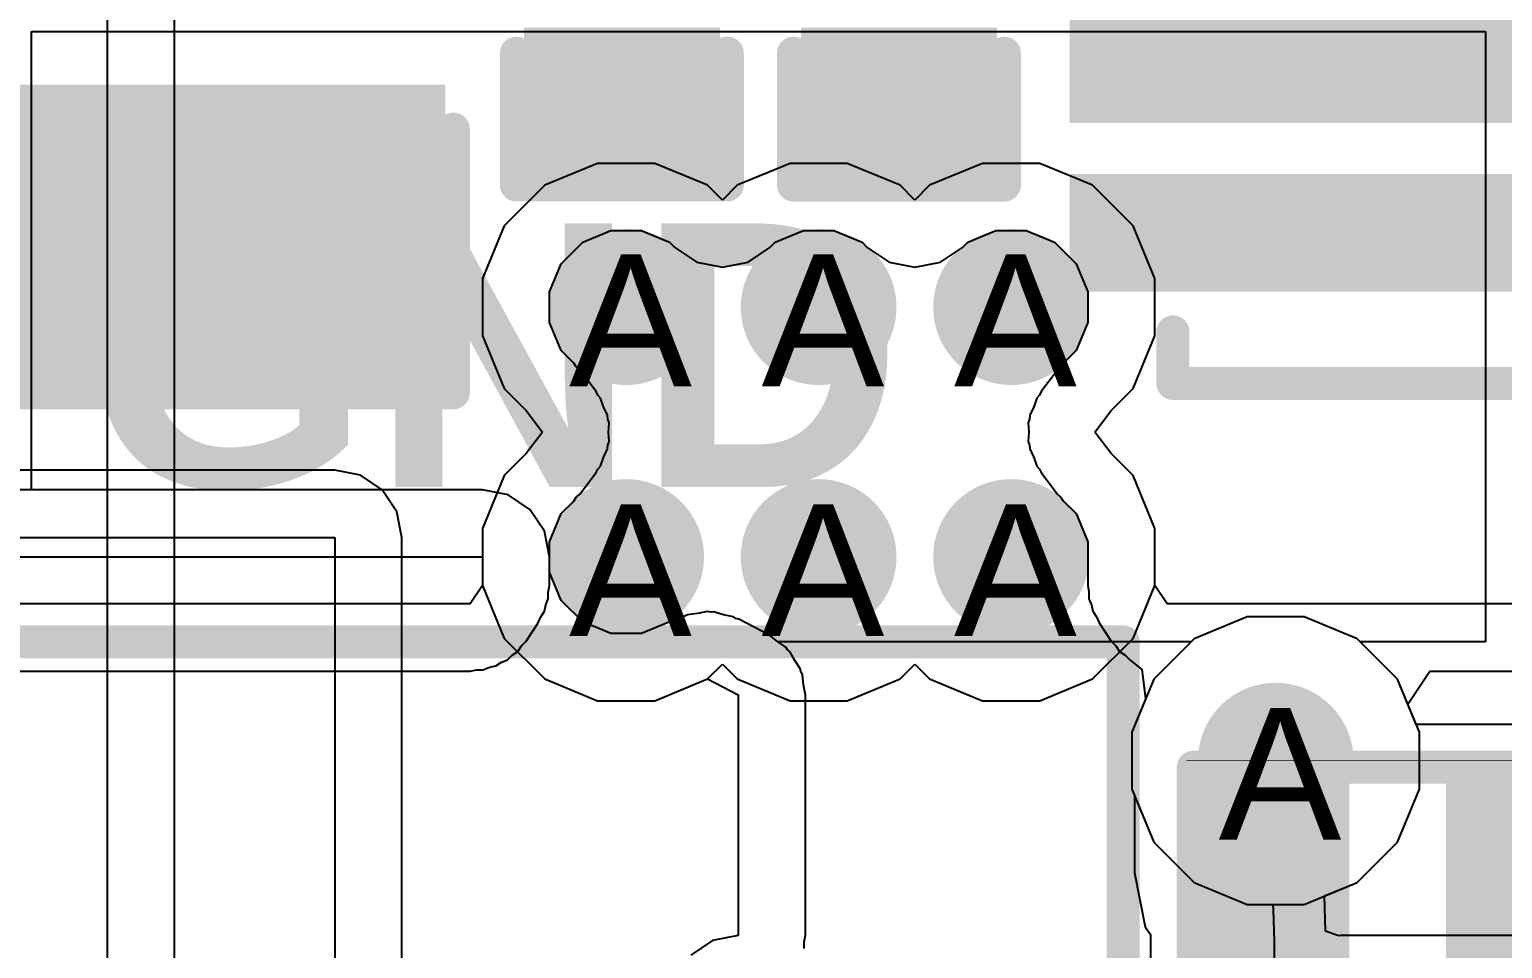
# Model space of a CAD drawing. Header units: inches. Extents: x 0 to 5271, y 0 to 5417.
# Drawn here: x 15.87 to 21.54, y 88.23 to 91.77 of the extents above; entities that cross this region are included whole.
import ezdxf

# ---------------------------------------------------------------- set-up
doc = ezdxf.new("R2010")
doc.units = ezdxf.units.IN
for name, color, linetype in [('Bottom Layer', 5, 'Continuous'), ('Bottom Overlay', 54, 'Continuous'), ('Bottom Paste', 16, 'Continuous'), ('Bottom Solder', 6, 'Continuous'), ('Drill Drawing', 1, 'Continuous'), ('L2_GND1', 16, 'Continuous'), ('L3_SIG1', 76, 'Continuous'), ('L4_PWR', 90, 'Continuous'), ('L5_GND2', 156, 'Continuous'), ('L6_SIG2', 130, 'Continuous'), ('L7_GND3', 216, 'Continuous'), ('Top Layer', 1, 'Continuous'), ('Top Overlay', 2, 'Continuous'), ('Top Paste', 8, 'Continuous'), ('Top Solder', 216, 'Continuous'), ('Via Holes', 16, 'Continuous')]:
    doc.layers.add(name, color=color, linetype=linetype)
doc.styles.add('Arial', font='', dxfattribs={"height": 0.2})
doc.styles.add('Arial_Bold', font='', dxfattribs={"height": 0.2})
doc.styles.get('Arial').set_extended_font_data('Arial')
doc.styles.get('Arial_Bold').set_extended_font_data('Arial', bold=True)

# ---------------------------------------------------------------- blocks, each defined once
blk = doc.blocks.new('RVT1H101M0607_31')
at = {"layer": 'Top Overlay'}
for points in [[(-1.8348, 3.3274, 0.127, 0.127, 0), (3.3214, 3.3274, 0.127, 0.127, 0)], [(3.3214, 1.1684, 0.127, 0.127, 0), (3.3214, 3.3274, 0.127, 0.127, 0)]]:
    blk.add_lwpolyline(points, format="xyseb", dxfattribs=at)
blk.add_lwpolyline([(3.2897, 3.3274, 0.0635, 0.0635, 1), (3.3532, 3.3274, 0.0635, 0.0635, 1)], format="xyseb", close=True, dxfattribs=at)
blk.add_lwpolyline([(3.2897, 3.3274, 0.0635, 0.0635, 1), (3.3532, 3.3274, 0.0635, 0.0635, 1)], format="xyseb", close=True, dxfattribs=at)
blk = doc.blocks.new('R___0402_156')
at = {"layer": 'Top Layer'}
for points in [[(-0.6985, -0.3175), (-0.6985, 0.3175), (-0.2413, 0.3175), (-0.2413, -0.3175)], [(0.2413, -0.3175), (0.2413, 0.3175), (0.6985, 0.3175), (0.6985, -0.3175)]]:
    blk.add_hatch(color=1, dxfattribs=at).paths.add_polyline_path(points)
at = {"layer": 'Top Paste'}
for points in [[(-0.6985, -0.3175), (-0.6985, 0.3175), (-0.2413, 0.3175), (-0.2413, -0.3175)], [(0.2413, -0.3175), (0.2413, 0.3175), (0.6985, 0.3175), (0.6985, -0.3175)]]:
    blk.add_hatch(color=8, dxfattribs=at).paths.add_polyline_path(points)
at = {"layer": 'Top Solder'}
for points in [[(-0.7535, -0.3725), (-0.7535, 0.3725), (-0.1863, 0.3725), (-0.1863, -0.3725)], [(0.1863, -0.3725), (0.1863, 0.3725), (0.7535, 0.3725), (0.7535, -0.3725)]]:
    blk.add_hatch(color=216, dxfattribs=at).paths.add_polyline_path(points)
at = {"layer": 'Top Overlay'}
for points in [[(0.7874, 0.4064, 0.127, 0.127, 0), (-0.7874, 0.4064, 0.127, 0.127, 0)], [(-0.7874, 0.4064, 0.127, 0.127, 0), (-0.7874, -0.4064, 0.127, 0.127, 0)], [(0.7874, 0.4064, 0.127, 0.127, 0), (0.7874, -0.4064, 0.127, 0.127, 0)], [(0.7874, -0.4064, 0.127, 0.127, 0), (-0.7874, -0.4064, 0.127, 0.127, 0)], [(0.8128, -0.4318, 0.00323, 0.00323, 0), (-0.8128, -0.4318, 0.00323, 0.00323, 0)]]:
    blk.add_lwpolyline(points, format="xyseb", dxfattribs=at)
for points in [[(-0.8192, 0.4064, 0.0635, 0.0635, 1), (-0.7557, 0.4064, 0.0635, 0.0635, 1)], [(-0.8192, 0.4064, 0.0635, 0.0635, 1), (-0.7557, 0.4064, 0.0635, 0.0635, 1)], [(0.7556, 0.4064, 0.0635, 0.0635, 1), (0.8191, 0.4064, 0.0635, 0.0635, 1)], [(0.7556, 0.4064, 0.0635, 0.0635, 1), (0.8191, 0.4064, 0.0635, 0.0635, 1)], [(-0.8192, -0.4064, 0.0635, 0.0635, 1), (-0.7557, -0.4064, 0.0635, 0.0635, 1)], [(-0.8192, -0.4064, 0.0635, 0.0635, 1), (-0.7557, -0.4064, 0.0635, 0.0635, 1)], [(0.7556, -0.4064, 0.0635, 0.0635, 1), (0.8191, -0.4064, 0.0635, 0.0635, 1)], [(0.7556, -0.4064, 0.0635, 0.0635, 1), (0.8191, -0.4064, 0.0635, 0.0635, 1)], [(-0.8136, -0.4318, 0.00161, 0.00161, 1), (-0.812, -0.4318, 0.00161, 0.00161, 1)], [(0.812, -0.4318, 0.00161, 0.00161, 1), (0.8136, -0.4318, 0.00161, 0.00161, 1)]]:
    blk.add_lwpolyline(points, format="xyseb", close=True, dxfattribs=at)
blk = doc.blocks.new('17_FC2QFN__3_5_3_75__B_195')
at = {"layer": 'Bottom Layer'}
for points in [[(-0.175, 2.4312), (0.175, 2.4312), (0.175, 0.4312), (-0.175, 0.4312)], [(-2.0993, 1.6812), (-0.5993, 1.6812), (-0.5993, 1.4312), (-2.0993, 1.4312)], [(2.0993, 1.4312), (0.5993, 1.4312), (0.5993, 1.6812), (2.0993, 1.6812)], [(-2.0993, 1.0312), (-0.5993, 1.0312), (-0.5993, 0.7812), (-2.0993, 0.7812)], [(2.0993, 0.7812), (0.5993, 0.7812), (0.5993, 1.0312), (2.0993, 1.0312)], [(-2.0993, 0.3812), (-0.5993, 0.3812), (-0.5993, 0.1312), (-2.0993, 0.1312)], [(2.0993, 0.1312), (0.5993, 0.1312), (0.5993, 0.3812), (2.0993, 0.3812)], [(-2.1004, -0.0938), (-1.3004, -0.0938), (-1.3004, -0.3938), (-2.1004, -0.3938)], [(2.1004, -0.3938), (1.3004, -0.3938), (1.3004, -0.0938), (2.1004, -0.0938)], [(-2.1004, -0.5938), (-1.3004, -0.5938), (-1.3004, -0.8938), (-2.1004, -0.8938)], [(2.1004, -0.8938), (1.3004, -0.8938), (1.3004, -0.5938), (2.1004, -0.5938)], [(-1.4, -2.0187), (-1.4, -1.0937), (-1.1, -1.0937), (-1.1, -2.0187)], [(-0.9, -2.0187), (-0.9, -1.0937), (-0.6, -1.0937), (-0.6, -2.0187)], [(-0.4, -2.0187), (-0.4, -1.0937), (-0.1, -1.0937), (-0.1, -2.0187)], [(0.1, -2.0187), (0.1, -1.0937), (0.4, -1.0937), (0.4, -2.0187)], [(0.6, -2.0187), (0.6, -1.0937), (0.9, -1.0937), (0.9, -2.0187)], [(1.1, -2.0187), (1.1, -1.0937), (1.4, -1.0937), (1.4, -2.0187)]]:
    blk.add_hatch(color=5, dxfattribs=at).paths.add_polyline_path(points)
at = {"layer": 'Bottom Paste'}
for points in [[(-0.175, 2.4312), (0.175, 2.4312), (0.175, 0.4312), (-0.175, 0.4312)], [(-2.0993, 1.6812), (-0.5993, 1.6812), (-0.5993, 1.4312), (-2.0993, 1.4312)], [(2.0993, 1.4312), (0.5993, 1.4312), (0.5993, 1.6812), (2.0993, 1.6812)], [(-2.0993, 1.0312), (-0.5993, 1.0312), (-0.5993, 0.7812), (-2.0993, 0.7812)], [(2.0993, 0.7812), (0.5993, 0.7812), (0.5993, 1.0312), (2.0993, 1.0312)], [(-2.0993, 0.3812), (-0.5993, 0.3812), (-0.5993, 0.1312), (-2.0993, 0.1312)], [(2.0993, 0.1312), (0.5993, 0.1312), (0.5993, 0.3812), (2.0993, 0.3812)], [(-2.1004, -0.0938), (-1.3004, -0.0938), (-1.3004, -0.3938), (-2.1004, -0.3938)], [(2.1004, -0.3938), (1.3004, -0.3938), (1.3004, -0.0938), (2.1004, -0.0938)], [(-2.1004, -0.5938), (-1.3004, -0.5938), (-1.3004, -0.8938), (-2.1004, -0.8938)], [(2.1004, -0.8938), (1.3004, -0.8938), (1.3004, -0.5938), (2.1004, -0.5938)], [(-1.4, -2.0187), (-1.4, -1.0937), (-1.1, -1.0937), (-1.1, -2.0187)], [(-0.9, -2.0187), (-0.9, -1.0937), (-0.6, -1.0937), (-0.6, -2.0187)], [(-0.4, -2.0187), (-0.4, -1.0937), (-0.1, -1.0937), (-0.1, -2.0187)], [(0.1, -2.0187), (0.1, -1.0937), (0.4, -1.0937), (0.4, -2.0187)], [(0.6, -2.0187), (0.6, -1.0937), (0.9, -1.0937), (0.9, -2.0187)], [(1.1, -2.0187), (1.1, -1.0937), (1.4, -1.0937), (1.4, -2.0187)]]:
    blk.add_hatch(color=16, dxfattribs=at).paths.add_polyline_path(points)
at = {"layer": 'Bottom Solder'}
for points in [[(-0.2766, 2.5328), (0.2766, 2.5328), (0.2766, 0.3296), (-0.2766, 0.3296)], [(-2.2009, 1.7828), (-0.4977, 1.7828), (-0.4977, 1.3296), (-2.2009, 1.3296)], [(2.2009, 1.3296), (0.4977, 1.3296), (0.4977, 1.7828), (2.2009, 1.7828)], [(-2.2009, 1.1328), (-0.4977, 1.1328), (-0.4977, 0.6796), (-2.2009, 0.6796)], [(2.2009, 0.6796), (0.4977, 0.6796), (0.4977, 1.1328), (2.2009, 1.1328)], [(-2.2009, 0.4828), (-0.4977, 0.4828), (-0.4977, 0.0296), (-2.2009, 0.0296)], [(2.2009, 0.0296), (0.4977, 0.0296), (0.4977, 0.4828), (2.2009, 0.4828)], [(-2.202, 0.0078), (-1.1988, 0.0078), (-1.1988, -0.4954), (-2.202, -0.4954)], [(2.202, -0.4954), (1.1988, -0.4954), (1.1988, 0.0078), (2.202, 0.0078)], [(-2.202, -0.4922), (-1.1988, -0.4922), (-1.1988, -0.9954), (-2.202, -0.9954)], [(2.202, -0.9954), (1.1988, -0.9954), (1.1988, -0.4922), (2.202, -0.4922)], [(-1.5016, -2.1203), (-1.5016, -0.9921), (-0.9984, -0.9921), (-0.9984, -2.1203)], [(-1.0016, -2.1203), (-1.0016, -0.9921), (-0.4984, -0.9921), (-0.4984, -2.1203)], [(-0.5016, -2.1203), (-0.5016, -0.9921), (0.0016, -0.9921), (0.0016, -2.1203)], [(-0.0016, -2.1203), (-0.0016, -0.9921), (0.5016, -0.9921), (0.5016, -2.1203)], [(0.4984, -2.1203), (0.4984, -0.9921), (1.0016, -0.9921), (1.0016, -2.1203)], [(0.9984, -2.1203), (0.9984, -0.9921), (1.5016, -0.9921), (1.5016, -2.1203)]]:
    blk.add_hatch(color=6, dxfattribs=at).paths.add_polyline_path(points)
at = {"layer": 'Bottom Overlay'}
for points in [[(-1.8034, 2.1366, 0.127, 0.127, 0), (-1.8034, 1.9377, 0.127, 0.127, 0)], [(-0.4316, 2.1366, 0.127, 0.127, 0), (-1.8034, 2.1366, 0.127, 0.127, 0)], [(1.8034, 2.1366, 0.127, 0.127, 0), (0.4315, 2.1366, 0.127, 0.127, 0)], [(1.8034, 2.1366, 0.127, 0.127, 0), (1.8034, 1.9377, 0.127, 0.127, 0)], [(-2.402, -0.6516, 0.127, 0.127, 0), (-2.402, -0.9056, 0.127, 0.127, 0)], [(-2.275, -0.7786, 0.127, 0.127, 0), (-2.402, -0.6516, 0.127, 0.127, 0)], [(-2.275, -0.7786, 0.127, 0.127, 0), (-2.402, -0.9056, 0.127, 0.127, 0)], [(-1.8034, -1.1503, 0.127, 0.127, 0), (-1.8034, -1.7242, 0.127, 0.127, 0)], [(1.8034, -1.1503, 0.127, 0.127, 0), (1.8034, -1.7242, 0.127, 0.127, 0)], [(-1.5778, -1.7242, 0.127, 0.127, 0), (-1.8034, -1.7242, 0.127, 0.127, 0)], [(1.8034, -1.7242, 0.127, 0.127, 0), (1.5778, -1.7242, 0.127, 0.127, 0)]]:
    blk.add_lwpolyline(points, format="xyseb", dxfattribs=at)
for points in [[(-1.8352, 2.1366, 0.0635, 0.0635, 1), (-1.7717, 2.1366, 0.0635, 0.0635, 1)], [(-1.8352, 2.1366, 0.0635, 0.0635, 1), (-1.7717, 2.1366, 0.0635, 0.0635, 1)], [(-0.4633, 2.1366, 0.0635, 0.0635, 1), (-0.3998, 2.1366, 0.0635, 0.0635, 1)], [(0.3998, 2.1366, 0.0635, 0.0635, 1), (0.4633, 2.1366, 0.0635, 0.0635, 1)], [(1.7716, 2.1366, 0.0635, 0.0635, 1), (1.8351, 2.1366, 0.0635, 0.0635, 1)], [(1.7716, 2.1366, 0.0635, 0.0635, 1), (1.8351, 2.1366, 0.0635, 0.0635, 1)], [(-1.8352, 1.9377, 0.0635, 0.0635, 1), (-1.7717, 1.9377, 0.0635, 0.0635, 1)], [(1.7716, 1.9377, 0.0635, 0.0635, 1), (1.8351, 1.9377, 0.0635, 0.0635, 1)], [(-2.4337, -0.6516, 0.0635, 0.0635, 1), (-2.3702, -0.6516, 0.0635, 0.0635, 1)], [(-2.4337, -0.6516, 0.0635, 0.0635, 1), (-2.3702, -0.6516, 0.0635, 0.0635, 1)], [(-2.3067, -0.7786, 0.0635, 0.0635, 1), (-2.2432, -0.7786, 0.0635, 0.0635, 1)], [(-2.3067, -0.7786, 0.0635, 0.0635, 1), (-2.2432, -0.7786, 0.0635, 0.0635, 1)], [(-2.4337, -0.9056, 0.0635, 0.0635, 1), (-2.3702, -0.9056, 0.0635, 0.0635, 1)], [(-2.4337, -0.9056, 0.0635, 0.0635, 1), (-2.3702, -0.9056, 0.0635, 0.0635, 1)], [(-1.8352, -1.1503, 0.0635, 0.0635, 1), (-1.7717, -1.1503, 0.0635, 0.0635, 1)], [(1.7716, -1.1503, 0.0635, 0.0635, 1), (1.8351, -1.1503, 0.0635, 0.0635, 1)], [(-1.8352, -1.7242, 0.0635, 0.0635, 1), (-1.7717, -1.7242, 0.0635, 0.0635, 1)], [(-1.8352, -1.7242, 0.0635, 0.0635, 1), (-1.7717, -1.7242, 0.0635, 0.0635, 1)], [(-1.6096, -1.7242, 0.0635, 0.0635, 1), (-1.5461, -1.7242, 0.0635, 0.0635, 1)], [(1.546, -1.7242, 0.0635, 0.0635, 1), (1.6095, -1.7242, 0.0635, 0.0635, 1)], [(1.7716, -1.7242, 0.0635, 0.0635, 1), (1.8351, -1.7242, 0.0635, 0.0635, 1)], [(1.7716, -1.7242, 0.0635, 0.0635, 1), (1.8351, -1.7242, 0.0635, 0.0635, 1)]]:
    blk.add_lwpolyline(points, format="xyseb", close=True, dxfattribs=at)
blk = doc.blocks.new('____0402_B_248')
at = {"layer": 'Bottom Layer'}
for points in [[(-0.2413, 0.3175), (-0.2413, -0.3175), (-0.6985, -0.3175), (-0.6985, 0.3175)], [(0.6985, 0.3175), (0.6985, -0.3175), (0.2413, -0.3175), (0.2413, 0.3175)]]:
    blk.add_hatch(color=5, dxfattribs=at).paths.add_polyline_path(points)
at = {"layer": 'Bottom Paste'}
for points in [[(-0.2413, 0.3175), (-0.2413, -0.3175), (-0.6985, -0.3175), (-0.6985, 0.3175)], [(0.6985, 0.3175), (0.6985, -0.3175), (0.2413, -0.3175), (0.2413, 0.3175)]]:
    blk.add_hatch(color=16, dxfattribs=at).paths.add_polyline_path(points)
at = {"layer": 'Bottom Solder'}
for points in [[(-0.1813, 0.3775), (-0.1813, -0.3775), (-0.7585, -0.3775), (-0.7585, 0.3775)], [(0.7585, 0.3775), (0.7585, -0.3775), (0.1813, -0.3775), (0.1813, 0.3775)]]:
    blk.add_hatch(color=6, dxfattribs=at).paths.add_polyline_path(points)
at = {"layer": 'Bottom Overlay'}
for points in [[(-0.7874, 0.4064, 0.127, 0.127, 0), (-0.7874, -0.4064, 0.127, 0.127, 0)], [(-0.7874, 0.4064, 0.127, 0.127, 0), (-0.2794, 0.4064, 0.127, 0.127, 0)], [(0.2794, 0.4064, 0.127, 0.127, 0), (0.7874, 0.4064, 0.127, 0.127, 0)], [(0.7874, 0.4064, 0.127, 0.127, 0), (0.7874, -0.4064, 0.127, 0.127, 0)], [(-0.7874, -0.4064, 0.127, 0.127, 0), (-0.2794, -0.4064, 0.127, 0.127, 0)], [(0.2794, -0.4064, 0.127, 0.127, 0), (0.7874, -0.4064, 0.127, 0.127, 0)]]:
    blk.add_lwpolyline(points, format="xyseb", dxfattribs=at)
for points in [[(-0.8191, 0.4064, 0.0635, 0.0635, 1), (-0.7556, 0.4064, 0.0635, 0.0635, 1)], [(-0.8191, 0.4064, 0.0635, 0.0635, 1), (-0.7556, 0.4064, 0.0635, 0.0635, 1)], [(-0.3111, 0.4064, 0.0635, 0.0635, 1), (-0.2476, 0.4064, 0.0635, 0.0635, 1)], [(0.2477, 0.4064, 0.0635, 0.0635, 1), (0.3112, 0.4064, 0.0635, 0.0635, 1)], [(0.7557, 0.4064, 0.0635, 0.0635, 1), (0.8192, 0.4064, 0.0635, 0.0635, 1)], [(0.7557, 0.4064, 0.0635, 0.0635, 1), (0.8192, 0.4064, 0.0635, 0.0635, 1)], [(-0.8191, -0.4064, 0.0635, 0.0635, 1), (-0.7556, -0.4064, 0.0635, 0.0635, 1)], [(-0.8191, -0.4064, 0.0635, 0.0635, 1), (-0.7556, -0.4064, 0.0635, 0.0635, 1)], [(-0.3111, -0.4064, 0.0635, 0.0635, 1), (-0.2476, -0.4064, 0.0635, 0.0635, 1)], [(0.2477, -0.4064, 0.0635, 0.0635, 1), (0.3112, -0.4064, 0.0635, 0.0635, 1)], [(0.7557, -0.4064, 0.0635, 0.0635, 1), (0.8192, -0.4064, 0.0635, 0.0635, 1)], [(0.7557, -0.4064, 0.0635, 0.0635, 1), (0.8192, -0.4064, 0.0635, 0.0635, 1)]]:
    blk.add_lwpolyline(points, format="xyseb", close=True, dxfattribs=at)
blk = doc.blocks.new('____0402_B_249')
at = {"layer": 'Bottom Layer'}
for points in [[(-0.2413, 0.3175), (-0.2413, -0.3175), (-0.6985, -0.3175), (-0.6985, 0.3175)], [(0.6985, 0.3175), (0.6985, -0.3175), (0.2413, -0.3175), (0.2413, 0.3175)]]:
    blk.add_hatch(color=5, dxfattribs=at).paths.add_polyline_path(points)
at = {"layer": 'Bottom Paste'}
for points in [[(-0.2413, 0.3175), (-0.2413, -0.3175), (-0.6985, -0.3175), (-0.6985, 0.3175)], [(0.6985, 0.3175), (0.6985, -0.3175), (0.2413, -0.3175), (0.2413, 0.3175)]]:
    blk.add_hatch(color=16, dxfattribs=at).paths.add_polyline_path(points)
at = {"layer": 'Bottom Solder'}
for points in [[(-0.1813, 0.3775), (-0.1813, -0.3775), (-0.7585, -0.3775), (-0.7585, 0.3775)], [(0.7585, 0.3775), (0.7585, -0.3775), (0.1813, -0.3775), (0.1813, 0.3775)]]:
    blk.add_hatch(color=6, dxfattribs=at).paths.add_polyline_path(points)
at = {"layer": 'Bottom Overlay'}
for points in [[(-0.7874, 0.4064, 0.127, 0.127, 0), (-0.7874, -0.4064, 0.127, 0.127, 0)], [(-0.7874, 0.4064, 0.127, 0.127, 0), (-0.2794, 0.4064, 0.127, 0.127, 0)], [(0.2794, 0.4064, 0.127, 0.127, 0), (0.7874, 0.4064, 0.127, 0.127, 0)], [(0.7874, 0.4064, 0.127, 0.127, 0), (0.7874, -0.4064, 0.127, 0.127, 0)], [(-0.7874, -0.4064, 0.127, 0.127, 0), (-0.2794, -0.4064, 0.127, 0.127, 0)], [(0.2794, -0.4064, 0.127, 0.127, 0), (0.7874, -0.4064, 0.127, 0.127, 0)]]:
    blk.add_lwpolyline(points, format="xyseb", dxfattribs=at)
for points in [[(-0.8192, 0.4064, 0.0635, 0.0635, 1), (-0.7557, 0.4064, 0.0635, 0.0635, 1)], [(-0.8192, 0.4064, 0.0635, 0.0635, 1), (-0.7557, 0.4064, 0.0635, 0.0635, 1)], [(-0.3112, 0.4064, 0.0635, 0.0635, 1), (-0.2477, 0.4064, 0.0635, 0.0635, 1)], [(0.2476, 0.4064, 0.0635, 0.0635, 1), (0.3111, 0.4064, 0.0635, 0.0635, 1)], [(0.7556, 0.4064, 0.0635, 0.0635, 1), (0.8191, 0.4064, 0.0635, 0.0635, 1)], [(0.7556, 0.4064, 0.0635, 0.0635, 1), (0.8191, 0.4064, 0.0635, 0.0635, 1)], [(-0.8192, -0.4064, 0.0635, 0.0635, 1), (-0.7557, -0.4064, 0.0635, 0.0635, 1)], [(-0.8192, -0.4064, 0.0635, 0.0635, 1), (-0.7557, -0.4064, 0.0635, 0.0635, 1)], [(-0.3112, -0.4064, 0.0635, 0.0635, 1), (-0.2477, -0.4064, 0.0635, 0.0635, 1)], [(0.2476, -0.4064, 0.0635, 0.0635, 1), (0.3111, -0.4064, 0.0635, 0.0635, 1)], [(0.7556, -0.4064, 0.0635, 0.0635, 1), (0.8191, -0.4064, 0.0635, 0.0635, 1)], [(0.7556, -0.4064, 0.0635, 0.0635, 1), (0.8191, -0.4064, 0.0635, 0.0635, 1)]]:
    blk.add_lwpolyline(points, format="xyseb", close=True, dxfattribs=at)
blk = doc.blocks.new('C___0805_B_250')
at = {"layer": 'Bottom Layer'}
for points in [[(-1.524, 0.762), (-0.508, 0.762), (-0.508, -0.762), (-1.524, -0.762)], [(0.508, 0.762), (1.524, 0.762), (1.524, -0.762), (0.508, -0.762)]]:
    blk.add_hatch(color=5, dxfattribs=at).paths.add_polyline_path(points)
at = {"layer": 'Bottom Paste'}
for points in [[(-1.524, 0.762), (-0.508, 0.762), (-0.508, -0.762), (-1.524, -0.762)], [(0.508, 0.762), (1.524, 0.762), (1.524, -0.762), (0.508, -0.762)]]:
    blk.add_hatch(color=16, dxfattribs=at).paths.add_polyline_path(points)
at = {"layer": 'Bottom Solder'}
for points in [[(-1.594, 0.832), (-0.438, 0.832), (-0.438, -0.832), (-1.594, -0.832)], [(0.438, 0.832), (1.594, 0.832), (1.594, -0.832), (0.438, -0.832)]]:
    blk.add_hatch(color=6, dxfattribs=at).paths.add_polyline_path(points)
at = {"layer": 'Bottom Overlay'}
for points in [[(-1.6256, 0.8636, 0.127, 0.127, 0), (-1.6256, -0.8636, 0.127, 0.127, 0)], [(-1.6256, 0.8636, 0.127, 0.127, 0), (-0.6096, 0.8636, 0.127, 0.127, 0)], [(0.6096, 0.8636, 0.127, 0.127, 0), (1.6256, 0.8636, 0.127, 0.127, 0)], [(1.6256, 0.8636, 0.127, 0.127, 0), (1.6256, -0.8636, 0.127, 0.127, 0)], [(-1.6256, -0.8636, 0.127, 0.127, 0), (-0.6096, -0.8636, 0.127, 0.127, 0)], [(0.6096, -0.8636, 0.127, 0.127, 0), (1.6256, -0.8636, 0.127, 0.127, 0)]]:
    blk.add_lwpolyline(points, format="xyseb", dxfattribs=at)
for points in [[(-1.6573, 0.8636, 0.0635, 0.0635, 1), (-1.5938, 0.8636, 0.0635, 0.0635, 1)], [(-1.6573, 0.8636, 0.0635, 0.0635, 1), (-1.5938, 0.8636, 0.0635, 0.0635, 1)], [(-0.6413, 0.8636, 0.0635, 0.0635, 1), (-0.5778, 0.8636, 0.0635, 0.0635, 1)], [(0.5779, 0.8636, 0.0635, 0.0635, 1), (0.6414, 0.8636, 0.0635, 0.0635, 1)], [(1.5939, 0.8636, 0.0635, 0.0635, 1), (1.6574, 0.8636, 0.0635, 0.0635, 1)], [(1.5939, 0.8636, 0.0635, 0.0635, 1), (1.6574, 0.8636, 0.0635, 0.0635, 1)], [(-1.6573, -0.8636, 0.0635, 0.0635, 1), (-1.5938, -0.8636, 0.0635, 0.0635, 1)], [(-1.6573, -0.8636, 0.0635, 0.0635, 1), (-1.5938, -0.8636, 0.0635, 0.0635, 1)], [(-0.6413, -0.8636, 0.0635, 0.0635, 1), (-0.5778, -0.8636, 0.0635, 0.0635, 1)], [(0.5779, -0.8636, 0.0635, 0.0635, 1), (0.6414, -0.8636, 0.0635, 0.0635, 1)], [(1.5939, -0.8636, 0.0635, 0.0635, 1), (1.6574, -0.8636, 0.0635, 0.0635, 1)], [(1.5939, -0.8636, 0.0635, 0.0635, 1), (1.6574, -0.8636, 0.0635, 0.0635, 1)]]:
    blk.add_lwpolyline(points, format="xyseb", close=True, dxfattribs=at)

msp = doc.modelspace()

# ---------------------------------------------------------------- hatches: boundary and pattern name
at = {"layer": 'Bottom Layer'}
h = msp.add_hatch(color=5, dxfattribs=at)
edge = h.paths.add_edge_path()
edge.add_arc((18.1662, 90.7034), 0.3, 0, 360)
h = msp.add_hatch(color=5, dxfattribs=at)
edge = h.paths.add_edge_path()
edge.add_arc((18.9076, 90.7034), 0.3, 0, 360)
h = msp.add_hatch(color=5, dxfattribs=at)
edge = h.paths.add_edge_path()
edge.add_arc((19.6489, 90.7034), 0.3, 0, 360)
h = msp.add_hatch(color=5, dxfattribs=at)
edge = h.paths.add_edge_path()
edge.add_arc((18.1662, 89.741), 0.3, 0, 360)
h = msp.add_hatch(color=5, dxfattribs=at)
edge = h.paths.add_edge_path()
edge.add_arc((18.9076, 89.741), 0.3, 0, 360)
h = msp.add_hatch(color=5, dxfattribs=at)
edge = h.paths.add_edge_path()
edge.add_arc((19.6489, 89.741), 0.3, 0, 360)
h = msp.add_hatch(color=5, dxfattribs=at)
edge = h.paths.add_edge_path()
edge.add_arc((20.6682, 88.9562), 0.3, 0, 360)
at = {"layer": 'L2_GND1'}
h = msp.add_hatch(color=16, dxfattribs=at)
edge = h.paths.add_edge_path()
edge.add_arc((18.1662, 90.7034), 0.3, 0, 360)
h = msp.add_hatch(color=16, dxfattribs=at)
edge = h.paths.add_edge_path()
edge.add_arc((18.9076, 90.7034), 0.3, 0, 360)
h = msp.add_hatch(color=16, dxfattribs=at)
edge = h.paths.add_edge_path()
edge.add_arc((19.6489, 90.7034), 0.3, 0, 360)
h = msp.add_hatch(color=16, dxfattribs=at)
edge = h.paths.add_edge_path()
edge.add_arc((18.1662, 89.741), 0.3, 0, 360)
h = msp.add_hatch(color=16, dxfattribs=at)
edge = h.paths.add_edge_path()
edge.add_arc((18.9076, 89.741), 0.3, 0, 360)
h = msp.add_hatch(color=16, dxfattribs=at)
edge = h.paths.add_edge_path()
edge.add_arc((19.6489, 89.741), 0.3, 0, 360)
h = msp.add_hatch(color=16, dxfattribs=at)
edge = h.paths.add_edge_path()
edge.add_arc((20.6682, 88.9562), 0.3, 0, 360)
at = {"layer": 'L3_SIG1'}
h = msp.add_hatch(color=76, dxfattribs=at)
edge = h.paths.add_edge_path()
edge.add_arc((18.1662, 90.7034), 0.3, 0, 360)
h = msp.add_hatch(color=76, dxfattribs=at)
edge = h.paths.add_edge_path()
edge.add_arc((18.9076, 90.7034), 0.3, 0, 360)
h = msp.add_hatch(color=76, dxfattribs=at)
edge = h.paths.add_edge_path()
edge.add_arc((19.6489, 90.7034), 0.3, 0, 360)
h = msp.add_hatch(color=76, dxfattribs=at)
edge = h.paths.add_edge_path()
edge.add_arc((18.1662, 89.741), 0.3, 0, 360)
h = msp.add_hatch(color=76, dxfattribs=at)
edge = h.paths.add_edge_path()
edge.add_arc((18.9076, 89.741), 0.3, 0, 360)
h = msp.add_hatch(color=76, dxfattribs=at)
edge = h.paths.add_edge_path()
edge.add_arc((19.6489, 89.741), 0.3, 0, 360)
h = msp.add_hatch(color=76, dxfattribs=at)
edge = h.paths.add_edge_path()
edge.add_arc((20.6682, 88.9562), 0.3, 0, 360)
at = {"layer": 'L4_PWR'}
h = msp.add_hatch(color=90, dxfattribs=at)
edge = h.paths.add_edge_path()
edge.add_arc((18.1662, 90.7034), 0.3, 0, 360)
h = msp.add_hatch(color=90, dxfattribs=at)
edge = h.paths.add_edge_path()
edge.add_arc((18.9076, 90.7034), 0.3, 0, 360)
h = msp.add_hatch(color=90, dxfattribs=at)
edge = h.paths.add_edge_path()
edge.add_arc((19.6489, 90.7034), 0.3, 0, 360)
h = msp.add_hatch(color=90, dxfattribs=at)
edge = h.paths.add_edge_path()
edge.add_arc((18.1662, 89.741), 0.3, 0, 360)
h = msp.add_hatch(color=90, dxfattribs=at)
edge = h.paths.add_edge_path()
edge.add_arc((18.9076, 89.741), 0.3, 0, 360)
h = msp.add_hatch(color=90, dxfattribs=at)
edge = h.paths.add_edge_path()
edge.add_arc((19.6489, 89.741), 0.3, 0, 360)
h = msp.add_hatch(color=90, dxfattribs=at)
edge = h.paths.add_edge_path()
edge.add_arc((20.6682, 88.9562), 0.3, 0, 360)
at = {"layer": 'L5_GND2'}
h = msp.add_hatch(color=156, dxfattribs=at)
edge = h.paths.add_edge_path()
edge.add_arc((18.1662, 90.7034), 0.3, 0, 360)
h = msp.add_hatch(color=156, dxfattribs=at)
edge = h.paths.add_edge_path()
edge.add_arc((18.9076, 90.7034), 0.3, 0, 360)
h = msp.add_hatch(color=156, dxfattribs=at)
edge = h.paths.add_edge_path()
edge.add_arc((19.6489, 90.7034), 0.3, 0, 360)
h = msp.add_hatch(color=156, dxfattribs=at)
edge = h.paths.add_edge_path()
edge.add_arc((18.1662, 89.741), 0.3, 0, 360)
h = msp.add_hatch(color=156, dxfattribs=at)
edge = h.paths.add_edge_path()
edge.add_arc((18.9076, 89.741), 0.3, 0, 360)
h = msp.add_hatch(color=156, dxfattribs=at)
edge = h.paths.add_edge_path()
edge.add_arc((19.6489, 89.741), 0.3, 0, 360)
h = msp.add_hatch(color=156, dxfattribs=at)
edge = h.paths.add_edge_path()
edge.add_arc((20.6682, 88.9562), 0.3, 0, 360)
at = {"layer": 'L6_SIG2'}
h = msp.add_hatch(color=130, dxfattribs=at)
edge = h.paths.add_edge_path()
edge.add_arc((18.1662, 90.7034), 0.3, 0, 360)
h = msp.add_hatch(color=130, dxfattribs=at)
edge = h.paths.add_edge_path()
edge.add_arc((18.9076, 90.7034), 0.3, 0, 360)
h = msp.add_hatch(color=130, dxfattribs=at)
edge = h.paths.add_edge_path()
edge.add_arc((19.6489, 90.7034), 0.3, 0, 360)
h = msp.add_hatch(color=130, dxfattribs=at)
edge = h.paths.add_edge_path()
edge.add_arc((18.1662, 89.741), 0.3, 0, 360)
h = msp.add_hatch(color=130, dxfattribs=at)
edge = h.paths.add_edge_path()
edge.add_arc((18.9076, 89.741), 0.3, 0, 360)
h = msp.add_hatch(color=130, dxfattribs=at)
edge = h.paths.add_edge_path()
edge.add_arc((19.6489, 89.741), 0.3, 0, 360)
h = msp.add_hatch(color=130, dxfattribs=at)
edge = h.paths.add_edge_path()
edge.add_arc((20.6682, 88.9562), 0.3, 0, 360)
at = {"layer": 'L7_GND3'}
h = msp.add_hatch(color=216, dxfattribs=at)
edge = h.paths.add_edge_path()
edge.add_arc((18.1662, 90.7034), 0.3, 0, 360)
h = msp.add_hatch(color=216, dxfattribs=at)
edge = h.paths.add_edge_path()
edge.add_arc((18.9076, 90.7034), 0.3, 0, 360)
h = msp.add_hatch(color=216, dxfattribs=at)
edge = h.paths.add_edge_path()
edge.add_arc((19.6489, 90.7034), 0.3, 0, 360)
h = msp.add_hatch(color=216, dxfattribs=at)
edge = h.paths.add_edge_path()
edge.add_arc((18.1662, 89.741), 0.3, 0, 360)
h = msp.add_hatch(color=216, dxfattribs=at)
edge = h.paths.add_edge_path()
edge.add_arc((18.9076, 89.741), 0.3, 0, 360)
h = msp.add_hatch(color=216, dxfattribs=at)
edge = h.paths.add_edge_path()
edge.add_arc((19.6489, 89.741), 0.3, 0, 360)
h = msp.add_hatch(color=216, dxfattribs=at)
edge = h.paths.add_edge_path()
edge.add_arc((20.6682, 88.9562), 0.3, 0, 360)
at = {"layer": 'Top Layer'}
h = msp.add_hatch(color=1, dxfattribs=at)
edge = h.paths.add_edge_path()
edge.add_arc((18.1662, 90.7034), 0.3, 0, 360)
h = msp.add_hatch(color=1, dxfattribs=at)
edge = h.paths.add_edge_path()
edge.add_arc((18.9076, 90.7034), 0.3, 0, 360)
h = msp.add_hatch(color=1, dxfattribs=at)
edge = h.paths.add_edge_path()
edge.add_arc((19.6489, 90.7034), 0.3, 0, 360)
h = msp.add_hatch(color=1, dxfattribs=at)
edge = h.paths.add_edge_path()
edge.add_arc((18.1662, 89.741), 0.3, 0, 360)
h = msp.add_hatch(color=1, dxfattribs=at)
edge = h.paths.add_edge_path()
edge.add_arc((18.9076, 89.741), 0.3, 0, 360)
h = msp.add_hatch(color=1, dxfattribs=at)
edge = h.paths.add_edge_path()
edge.add_arc((19.6489, 89.741), 0.3, 0, 360)
h = msp.add_hatch(color=1, dxfattribs=at)
edge = h.paths.add_edge_path()
edge.add_arc((20.6682, 88.9562), 0.3, 0, 360)
msp.add_hatch(color=1, dxfattribs=at).paths.add_polyline_path([(21.3794, 88.2326), (23.1394, 88.2326), (23.1394, 88.7911), (21.3794, 88.7911)])
at = {"layer": 'Via Holes'}
h = msp.add_hatch(color=7, dxfattribs=at)
edge = h.paths.add_edge_path()
edge.add_arc((18.1662, 90.7034), 0.15, 0, 360)
h = msp.add_hatch(color=7, dxfattribs=at)
edge = h.paths.add_edge_path()
edge.add_arc((18.9076, 90.7034), 0.15, 0, 360)
h = msp.add_hatch(color=7, dxfattribs=at)
edge = h.paths.add_edge_path()
edge.add_arc((19.6489, 90.7034), 0.15, 0, 360)
h = msp.add_hatch(color=7, dxfattribs=at)
edge = h.paths.add_edge_path()
edge.add_arc((18.1662, 89.741), 0.15, 0, 360)
h = msp.add_hatch(color=7, dxfattribs=at)
edge = h.paths.add_edge_path()
edge.add_arc((18.9076, 89.741), 0.15, 0, 360)
h = msp.add_hatch(color=7, dxfattribs=at)
edge = h.paths.add_edge_path()
edge.add_arc((19.6489, 89.741), 0.15, 0, 360)
h = msp.add_hatch(color=7, dxfattribs=at)
edge = h.paths.add_edge_path()
edge.add_arc((20.6682, 88.9562), 0.15, 0, 360)

# ---------------------------------------------------------------- linework, layer by layer
at = {"layer": 'Bottom Layer'}
for p, q in [((15.875, 90), (15.875, 91.7651)), ((15.875, 91.7651), (21.4763, 91.7651)), ((21.4763, 91.7651), (21.4763, 89.4143)), ((17.6122, 90), (14.8624, 90)), ((17.6122, 90), (15.875, 90)), ((17.7113, 89.9803), (17.6122, 90)), ((17.7113, 89.9803), (17.6122, 90)), ((17.7954, 89.9241), (17.7113, 89.9803)), ((17.7954, 89.9241), (17.7113, 89.9803)), ((17.8515, 89.8401), (17.7954, 89.9241)), ((17.8515, 89.8401), (17.7954, 89.9241)), ((17.8712, 89.741), (17.8515, 89.8401)), ((17.8712, 89.741), (17.8515, 89.8401)), ((11.116, 89.741), (17.6122, 89.741)), ((17.6122, 89.741), (17.6122, 89.6308)), ((17.8712, 89.6823), (17.8712, 89.741)), ((17.8712, 89.6823), (17.8712, 89.741)), ((17.9161, 89.5739), (17.8712, 89.6823)), ((17.9161, 89.5739), (17.8712, 89.6823)), ((17.6122, 89.6308), (17.6966, 89.4272)), ((17.9991, 89.4909), (17.9161, 89.5739)), ((17.9991, 89.4909), (17.9161, 89.5739)), ((18.1075, 89.446), (17.9991, 89.4909)), ((18.1075, 89.446), (17.9991, 89.4909)), ((18.3809, 89.5106), (18.2249, 89.446)), ((18.3809, 89.5106), (18.2249, 89.446)), ((18.3922, 89.5128), (18.3809, 89.5106)), ((18.3922, 89.5128), (18.3809, 89.5106)), ((18.4022, 89.5184), (18.3922, 89.5128)), ((18.4022, 89.5184), (18.3922, 89.5128)), ((18.4414, 89.5226), (18.4022, 89.5184)), ((18.4414, 89.5226), (18.4022, 89.5184)), ((18.48, 89.5303), (18.4414, 89.5226)), ((18.48, 89.5303), (18.4414, 89.5226)), ((18.4913, 89.5281), (18.48, 89.5303)), ((18.4913, 89.5281), (18.48, 89.5303)), ((18.5027, 89.5293), (18.4913, 89.5281)), ((18.5027, 89.5293), (18.4913, 89.5281)), ((18.5405, 89.5183), (18.5027, 89.5293)), ((18.5405, 89.5183), (18.5027, 89.5293)), ((18.5791, 89.5106), (18.5405, 89.5183)), ((18.5791, 89.5106), (18.5405, 89.5183)), ((18.5887, 89.5042), (18.5791, 89.5106)), ((18.5887, 89.5042), (18.5791, 89.5106)), ((18.5997, 89.501), (18.5887, 89.5042)), ((18.5997, 89.501), (18.5887, 89.5042)), ((18.7178, 89.4395), (18.5997, 89.501)), ((18.7178, 89.4395), (18.5997, 89.501)), ((20.558, 89.5102), (20.3544, 89.4259)), ((20.558, 89.5102), (20.3544, 89.4259)), ((20.7784, 89.5102), (20.558, 89.5102)), ((20.7784, 89.5102), (20.558, 89.5102)), ((20.982, 89.4259), (20.7784, 89.5102)), ((20.982, 89.4259), (20.7784, 89.5102)), ((18.2249, 89.446), (18.1075, 89.446)), ((18.2249, 89.446), (18.1075, 89.446)), ((18.7485, 89.4148), (18.7178, 89.4395)), ((18.7485, 89.4148), (18.7178, 89.4395)), ((17.6966, 89.4272), (17.8524, 89.2713)), ((18.7813, 89.3929), (18.7485, 89.4148)), ((18.7493, 89.4143), (18.7485, 89.4148)), ((20.3428, 89.4143), (18.7493, 89.4143)), ((18.7876, 89.3834), (18.7813, 89.3929)), ((18.7966, 89.3762), (18.7876, 89.3834)), ((18.8155, 89.3417), (18.7966, 89.3762)), ((20.3544, 89.4259), (20.1986, 89.2701)), ((20.3544, 89.4259), (20.3428, 89.4143)), ((21.1379, 89.2701), (20.982, 89.4259)), ((20.9937, 89.4143), (20.982, 89.4259)), ((21.4763, 89.4143), (20.9937, 89.4143)), ((18.8374, 89.3089), (18.8155, 89.3417)), ((17.8524, 89.2713), (18.056, 89.187)), ((18.2764, 89.187), (18.48, 89.2713)), ((18.48, 89.2713), (18.5981, 89.2098)), ((18.8396, 89.2977), (18.8374, 89.3089)), ((18.8451, 89.2876), (18.8396, 89.2977)), ((18.8494, 89.2485), (18.8451, 89.2876)), ((20.1986, 89.2701), (20.1142, 89.0664)), ((21.2222, 89.0664), (21.1379, 89.2701)), ((18.5981, 89.2098), (18.5981, 88.2826)), ((18.8571, 89.2098), (18.8494, 89.2485)), ((18.8571, 88.2826), (18.8571, 89.2098)), ((18.056, 89.187), (18.2764, 89.187)), ((20.1142, 89.0664), (20.1142, 88.846)), ((21.2222, 88.846), (21.2222, 89.0664)), ((20.1142, 88.846), (20.1986, 88.6424)), ((21.1379, 88.6424), (21.2222, 88.846)), ((20.1986, 88.6424), (20.3544, 88.4866)), ((20.982, 88.4866), (21.1379, 88.6424)), ((20.3544, 88.4866), (20.558, 88.4022)), ((20.8569, 88.4348), (20.982, 88.4866)), ((20.8606, 88.2988), (20.8569, 88.4348)), ((20.558, 88.4022), (20.6537, 88.4022)), ((20.6537, 88.4022), (20.6571, 88.4022)), ((20.6571, 88.4022), (20.658, 88.382)), ((20.658, 88.382), (20.6629, 88.26)), ((20.9103, 88.2813), (20.8606, 88.2988)), ((18.499, 88.2629), (18.415, 88.2068)), ((18.5981, 88.2826), (18.499, 88.2629)), ((18.8521, 88.2576), (18.8571, 88.2826)), ((18.8521, 88.2321), (18.8521, 88.2576)), ((20.6629, 88.26), (20.6629, 88.26)), ((20.6629, 88.26), (20.6629, 88.26)), ((20.6629, 88.26), (20.6629, 88.0487)), ((20.9169, 88.2826), (20.9103, 88.2813)), ((21.9001, 88.2826), (20.9169, 88.2826))]:
    msp.add_line(p, q, dxfattribs=at)
for points in [[(16.891, 90.9828, 0.254, 0.254, 0), (17.272, 91.3638, 0.254, 0.254, 0)], [(16.891, 90.8558, 0.254, 0.254, 0), (16.891, 90.9828, 0.254, 0.254, 0)]]:
    msp.add_lwpolyline(points, format="xyseb", dxfattribs=at)
for points in [[(17.2085, 91.3638, 0.127, 0.127, 1), (17.3355, 91.3638, 0.127, 0.127, 1)], [(16.8275, 90.9828, 0.127, 0.127, 1), (16.9545, 90.9828, 0.127, 0.127, 1)], [(16.8275, 90.9828, 0.127, 0.127, 1), (16.9545, 90.9828, 0.127, 0.127, 1)], [(16.8275, 90.8558, 0.127, 0.127, 1), (16.9545, 90.8558, 0.127, 0.127, 1)]]:
    msp.add_lwpolyline(points, format="xyseb", close=True, dxfattribs=at)
at = {"layer": 'L2_GND1'}
for p, q in [((18.056, 91.2574), (17.8524, 91.1731)), ((18.2764, 91.2574), (18.056, 91.2574)), ((18.48, 91.1731), (18.2764, 91.2574)), ((18.7974, 91.2574), (18.5937, 91.1731)), ((19.0177, 91.2574), (18.7974, 91.2574)), ((19.2214, 91.1731), (19.0177, 91.2574)), ((19.5387, 91.2574), (19.3351, 91.1731)), ((19.7591, 91.2574), (19.5387, 91.2574)), ((19.9627, 91.1731), (19.7591, 91.2574)), ((17.8524, 91.1731), (17.6966, 91.0172)), ((18.5369, 91.1162), (18.48, 91.1731)), ((18.5937, 91.1731), (18.5369, 91.1162)), ((19.2782, 91.1162), (19.2214, 91.1731)), ((19.3351, 91.1731), (19.2782, 91.1162)), ((20.1186, 91.0172), (19.9627, 91.1731)), ((17.6966, 91.0172), (17.6122, 90.8136)), ((17.9991, 90.9535), (18.1075, 90.9984)), ((18.1075, 90.9984), (18.2249, 90.9984)), ((18.2249, 90.9984), (18.3333, 90.9535)), ((18.7404, 90.9535), (18.8489, 90.9984)), ((18.8489, 90.9984), (18.9662, 90.9984)), ((18.9662, 90.9984), (19.0747, 90.9535)), ((19.4818, 90.9535), (19.5902, 90.9984)), ((19.5902, 90.9984), (19.7076, 90.9984)), ((19.7076, 90.9984), (19.816, 90.9535)), ((20.2029, 90.8136), (20.1186, 91.0172)), ((17.9161, 90.8705), (17.9991, 90.9535)), ((18.3333, 90.9535), (18.3538, 90.9331)), ((18.3538, 90.9331), (18.4378, 90.877)), ((18.636, 90.877), (18.72, 90.9331)), ((18.72, 90.9331), (18.7404, 90.9535)), ((19.0747, 90.9535), (19.0951, 90.9331)), ((19.0951, 90.9331), (19.1791, 90.8769)), ((19.3773, 90.8769), (19.4614, 90.9331)), ((19.4614, 90.9331), (19.4818, 90.9535)), ((19.816, 90.9535), (19.899, 90.8705)), ((17.8712, 90.7621), (17.9161, 90.8705)), ((18.4378, 90.877), (18.5369, 90.8572)), ((18.5369, 90.8572), (18.636, 90.877)), ((19.1791, 90.8769), (19.2782, 90.8572)), ((19.2782, 90.8572), (19.3773, 90.8769)), ((19.899, 90.8705), (19.944, 90.7621)), ((17.6122, 90.8136), (17.6122, 90.5932)), ((20.2029, 90.5932), (20.2029, 90.8136)), ((17.8712, 90.6447), (17.8712, 90.7621)), ((19.944, 90.7621), (19.944, 90.6447)), ((17.9161, 90.5363), (17.8712, 90.6447)), ((19.944, 90.6447), (19.899, 90.5363)), ((17.6122, 90.5932), (17.6966, 90.3896)), ((20.1186, 90.3896), (20.2029, 90.5932)), ((17.9641, 90.4883), (17.9161, 90.5363)), ((19.899, 90.5363), (19.851, 90.4883)), ((17.9741, 90.4733), (17.9641, 90.4883)), ((17.9876, 90.4613), (17.9741, 90.4733)), ((18.0503, 90.3783), (17.9876, 90.4613)), ((19.8275, 90.4613), (19.7648, 90.3783)), ((19.841, 90.4733), (19.8275, 90.4613)), ((19.851, 90.4883), (19.841, 90.4733)), ((17.6966, 90.3896), (17.781, 90.3052)), ((18.0569, 90.3647), (18.0503, 90.3783)), ((18.067, 90.3533), (18.0569, 90.3647)), ((18.0787, 90.3196), (18.067, 90.3533)), ((19.7482, 90.3533), (19.7364, 90.3196)), ((19.7582, 90.3647), (19.7482, 90.3533)), ((19.7648, 90.3783), (19.7582, 90.3647)), ((20.0342, 90.3052), (20.1186, 90.3896)), ((17.781, 90.3052), (17.8437, 90.2222)), ((18.0943, 90.2874), (18.0787, 90.3196)), ((18.0952, 90.2722), (18.0943, 90.2874)), ((19.7208, 90.2874), (19.7199, 90.2722)), ((19.7364, 90.3196), (19.7208, 90.2874)), ((19.9715, 90.2222), (20.0342, 90.3052)), ((18.1002, 90.2579), (18.0952, 90.2722)), ((18.0981, 90.2222), (18.1002, 90.2579)), ((19.7199, 90.2722), (19.715, 90.2579)), ((19.715, 90.2579), (19.717, 90.2222)), ((17.8437, 90.2222), (17.781, 90.1392)), ((18.0943, 90.157), (18.0952, 90.1722)), ((18.0952, 90.1722), (18.1002, 90.1865)), ((18.1002, 90.1865), (18.0981, 90.2222)), ((19.717, 90.2222), (19.715, 90.1865)), ((19.715, 90.1865), (19.7199, 90.1722)), ((19.7199, 90.1722), (19.7208, 90.157)), ((20.0342, 90.1392), (19.9715, 90.2222)), ((17.781, 90.1392), (17.6966, 90.0548)), ((18.067, 90.0911), (18.0787, 90.1248)), ((18.0787, 90.1248), (18.0943, 90.157)), ((19.7208, 90.157), (19.7364, 90.1248)), ((19.7364, 90.1248), (19.7482, 90.0911)), ((20.1186, 90.0548), (20.0342, 90.1392)), ((17.9876, 89.9831), (18.0503, 90.0661)), ((18.0503, 90.0661), (18.0569, 90.0797)), ((18.0569, 90.0797), (18.067, 90.0911)), ((19.7482, 90.0911), (19.7582, 90.0797)), ((19.7582, 90.0797), (19.7649, 90.0661)), ((19.7649, 90.0661), (19.8275, 89.9831)), ((17.6966, 90.0548), (17.6122, 89.8512)), ((20.2029, 89.8512), (20.1186, 90.0548)), ((17.9161, 89.9081), (17.9641, 89.9561)), ((17.9641, 89.9561), (17.9741, 89.9711)), ((17.9741, 89.9711), (17.9876, 89.9831)), ((19.8275, 89.9831), (19.841, 89.9711)), ((19.841, 89.9711), (19.851, 89.9561)), ((19.851, 89.9561), (19.899, 89.9081)), ((17.8712, 89.7997), (17.9161, 89.9081)), ((19.899, 89.9081), (19.944, 89.7997)), ((17.6122, 89.8512), (17.6122, 89.6308)), ((20.2029, 89.6308), (20.2029, 89.8512)), ((17.8712, 89.6308), (17.8712, 89.7997)), ((19.944, 89.7997), (19.944, 89.6308)), ((17.6122, 89.6308), (17.5652, 89.5604)), ((17.8662, 89.6058), (17.8712, 89.6308)), ((17.8662, 89.5803), (17.8662, 89.6058)), ((19.944, 89.6308), (19.9489, 89.6058)), ((19.9489, 89.6058), (19.9489, 89.5803)), ((20.25, 89.5604), (20.2029, 89.6308)), ((17.5652, 89.5604), (15.307, 89.5604)), ((17.8515, 89.5317), (17.8565, 89.5567)), ((17.8565, 89.5567), (17.8662, 89.5803)), ((19.9489, 89.5803), (19.9587, 89.5567)), ((19.9587, 89.5567), (19.9637, 89.5317)), ((22.4217, 89.5604), (20.25, 89.5604)), ((17.8276, 89.4869), (17.8373, 89.5105)), ((17.8373, 89.5105), (17.8515, 89.5317)), ((19.9637, 89.5317), (19.9778, 89.5105)), ((19.9778, 89.5105), (19.9876, 89.4869)), ((17.7805, 89.4165), (17.8276, 89.4869)), ((19.9876, 89.4869), (20.0346, 89.4165)), ((17.7271, 89.3631), (17.7483, 89.3773)), ((17.7483, 89.3773), (17.7625, 89.3985)), ((17.7625, 89.3985), (17.7805, 89.4165)), ((20.0346, 89.4165), (20.0527, 89.3985)), ((20.0527, 89.3985), (20.0668, 89.3773)), ((20.0668, 89.3773), (20.088, 89.3631)), ((17.6393, 89.3162), (17.6643, 89.3211)), ((17.6643, 89.3211), (17.6855, 89.3353)), ((17.6855, 89.3353), (17.7091, 89.3451)), ((17.7091, 89.3451), (17.7271, 89.3631)), ((20.088, 89.3631), (20.1061, 89.3451)), ((20.1061, 89.3451), (20.1527, 89.3073)), ((15.3764, 89.3014), (17.5652, 89.3014)), ((17.5652, 89.3014), (17.5902, 89.3064)), ((17.5902, 89.3064), (17.6157, 89.3064)), ((17.6157, 89.3064), (17.6393, 89.3162)), ((20.1527, 89.3073), (20.1673, 89.1954)), ((21.1775, 89.1744), (21.2624, 89.3014)), ((21.2624, 89.3014), (22.4217, 89.3014)), ((20.1666, 89.193), (20.1142, 89.0664)), ((20.1673, 89.1954), (20.1666, 89.193)), ((21.2222, 89.0664), (21.1775, 89.1744)), ((20.1142, 89.0664), (20.1142, 88.846)), ((21.2222, 88.846), (21.2222, 89.0664)), ((20.1142, 88.846), (20.1986, 88.6424)), ((21.1379, 88.6424), (21.2222, 88.846)), ((20.1986, 88.6424), (20.3544, 88.4866)), ((20.982, 88.4866), (21.1379, 88.6424)), ((20.3544, 88.4866), (20.558, 88.4022)), ((20.7784, 88.4022), (20.982, 88.4866)), ((20.558, 88.4022), (20.7784, 88.4022))]:
    msp.add_line(p, q, dxfattribs=at)
at = {"layer": 'L3_SIG1'}
for p, q in [((20.558, 89.5102), (20.3544, 89.4259)), ((20.7784, 89.5102), (20.558, 89.5102)), ((20.982, 89.4259), (20.7784, 89.5102)), ((20.3544, 89.4259), (20.1986, 89.2701)), ((21.1379, 89.2701), (20.982, 89.4259)), ((20.1986, 89.2701), (20.1142, 89.0664)), ((21.2222, 89.0664), (21.1379, 89.2701)), ((20.1142, 89.0664), (20.1142, 88.846)), ((21.2222, 88.846), (21.2222, 89.0664)), ((20.1142, 88.846), (20.1986, 88.6424)), ((21.1379, 88.6424), (21.2222, 88.846)), ((20.1986, 88.6424), (20.3544, 88.4866)), ((20.982, 88.4866), (21.1379, 88.6424)), ((20.3544, 88.4866), (20.558, 88.4022)), ((20.7784, 88.4022), (20.982, 88.4866)), ((20.558, 88.4022), (20.7784, 88.4022))]:
    msp.add_line(p, q, dxfattribs=at)
at = {"layer": 'L4_PWR'}
for p, q in [((16.4259, 74.3848), (16.4259, 96.4145)), ((16.1669, 96.389), (16.1669, 74.3848)), ((18.056, 91.2574), (17.8524, 91.1731)), ((18.2764, 91.2574), (18.056, 91.2574)), ((18.48, 91.1731), (18.2764, 91.2574)), ((18.7974, 91.2574), (18.5937, 91.1731)), ((19.0177, 91.2574), (18.7974, 91.2574)), ((19.2214, 91.1731), (19.0177, 91.2574)), ((19.5387, 91.2574), (19.3351, 91.1731)), ((19.7591, 91.2574), (19.5387, 91.2574)), ((19.9627, 91.1731), (19.7591, 91.2574)), ((17.8524, 91.1731), (17.6966, 91.0172)), ((18.5369, 91.1162), (18.48, 91.1731)), ((18.5937, 91.1731), (18.5369, 91.1162)), ((19.2782, 91.1162), (19.2214, 91.1731)), ((19.3351, 91.1731), (19.2782, 91.1162)), ((20.1186, 91.0172), (19.9627, 91.1731)), ((17.6966, 91.0172), (17.6122, 90.8136)), ((20.2029, 90.8136), (20.1186, 91.0172)), ((17.6122, 90.8136), (17.6122, 90.5932)), ((20.2029, 90.5932), (20.2029, 90.8136)), ((17.6122, 90.5932), (17.6966, 90.3896)), ((20.1186, 90.3896), (20.2029, 90.5932)), ((17.6966, 90.3896), (17.781, 90.3052)), ((20.0342, 90.3052), (20.1186, 90.3896)), ((17.781, 90.3052), (17.8437, 90.2222)), ((19.9715, 90.2222), (20.0342, 90.3052)), ((17.8437, 90.2222), (17.781, 90.1392)), ((20.0342, 90.1392), (19.9715, 90.2222)), ((17.781, 90.1392), (17.6966, 90.0548)), ((20.1186, 90.0548), (20.0342, 90.1392)), ((17.6966, 90.0548), (17.6122, 89.8512)), ((20.2029, 89.8512), (20.1186, 90.0548)), ((17.6122, 89.8512), (17.6122, 89.6308)), ((20.2029, 89.6308), (20.2029, 89.8512)), ((17.6122, 89.6308), (17.6966, 89.4272)), ((20.1186, 89.4272), (20.2029, 89.6308)), ((17.6966, 89.4272), (17.8524, 89.2713)), ((19.9627, 89.2713), (20.1186, 89.4272)), ((18.48, 89.2713), (18.5369, 89.3282)), ((18.5369, 89.3282), (18.5937, 89.2713)), ((19.2214, 89.2713), (19.2782, 89.3282)), ((19.2782, 89.3282), (19.3351, 89.2713)), ((17.8524, 89.2713), (18.056, 89.187)), ((18.2764, 89.187), (18.48, 89.2713)), ((18.5937, 89.2713), (18.7974, 89.187)), ((19.0177, 89.187), (19.2214, 89.2713)), ((19.3351, 89.2713), (19.5387, 89.187)), ((19.7591, 89.187), (19.9627, 89.2713)), ((18.056, 89.187), (18.2764, 89.187)), ((18.7974, 89.187), (19.0177, 89.187)), ((19.5387, 89.187), (19.7591, 89.187))]:
    msp.add_line(p, q, dxfattribs=at)
at = {"layer": 'L5_GND2'}
for p, q in [((20.558, 89.5102), (20.3544, 89.4259)), ((20.7784, 89.5102), (20.558, 89.5102)), ((20.982, 89.4259), (20.7784, 89.5102)), ((20.3544, 89.4259), (20.1986, 89.2701)), ((21.1379, 89.2701), (20.982, 89.4259)), ((20.1986, 89.2701), (20.1142, 89.0664)), ((21.2222, 89.0664), (21.1379, 89.2701)), ((20.1142, 89.0664), (20.1142, 88.846)), ((21.2222, 88.846), (21.2222, 89.0664)), ((20.1142, 88.846), (20.1986, 88.6424)), ((21.1379, 88.6424), (21.2222, 88.846)), ((20.1986, 88.6424), (20.3544, 88.4866)), ((20.982, 88.4866), (21.1379, 88.6424)), ((20.3544, 88.4866), (20.558, 88.4022)), ((20.7784, 88.4022), (20.982, 88.4866)), ((20.558, 88.4022), (20.7784, 88.4022))]:
    msp.add_line(p, q, dxfattribs=at)
at = {"layer": 'L6_SIG2'}
for p, q in [((20.558, 89.5102), (20.3544, 89.4259)), ((20.7784, 89.5102), (20.558, 89.5102)), ((20.982, 89.4259), (20.7784, 89.5102)), ((20.3544, 89.4259), (20.1986, 89.2701)), ((21.1379, 89.2701), (20.982, 89.4259)), ((20.1986, 89.2701), (20.1142, 89.0664)), ((21.2222, 89.0664), (21.1379, 89.2701)), ((20.1142, 89.0664), (20.1142, 88.846)), ((21.2222, 88.846), (21.2222, 89.0664)), ((20.1142, 88.846), (20.1986, 88.6424)), ((21.1379, 88.6424), (21.2222, 88.846)), ((20.1986, 88.6424), (20.3544, 88.4866)), ((20.982, 88.4866), (21.1379, 88.6424)), ((20.3544, 88.4866), (20.558, 88.4022)), ((20.7784, 88.4022), (20.982, 88.4866)), ((20.558, 88.4022), (20.7784, 88.4022))]:
    msp.add_line(p, q, dxfattribs=at)
at = {"layer": 'L7_GND3'}
for p, q in [((20.558, 89.5102), (20.3544, 89.4259)), ((20.7784, 89.5102), (20.558, 89.5102)), ((20.982, 89.4259), (20.7784, 89.5102)), ((20.3544, 89.4259), (20.1986, 89.2701)), ((21.1379, 89.2701), (20.982, 89.4259)), ((20.1986, 89.2701), (20.1142, 89.0664)), ((21.2222, 89.0664), (21.1379, 89.2701)), ((20.1142, 89.0664), (20.1142, 88.846)), ((21.2222, 88.846), (21.2222, 89.0664)), ((20.1142, 88.846), (20.1986, 88.6424)), ((21.1379, 88.6424), (21.2222, 88.846)), ((20.1986, 88.6424), (20.3544, 88.4866)), ((20.982, 88.4866), (21.1379, 88.6424)), ((20.3544, 88.4866), (20.558, 88.4022)), ((20.7784, 88.4022), (20.982, 88.4866)), ((20.558, 88.4022), (20.7784, 88.4022))]:
    msp.add_line(p, q, dxfattribs=at)
at = {"layer": 'Top Layer'}
for p, q in [((17.0434, 90.0753), (15.7244, 90.0753)), ((17.1425, 90.0556), (17.0434, 90.0753)), ((17.2265, 89.9995), (17.1425, 90.0556)), ((17.2827, 89.9155), (17.2265, 89.9995)), ((17.3024, 89.8164), (17.2827, 89.9155)), ((15.7244, 89.8164), (17.0434, 89.8164)), ((17.0434, 89.8164), (17.0434, 82.7024)), ((17.3024, 82.7024), (17.3024, 89.8164)), ((20.558, 89.5102), (20.3544, 89.4259)), ((20.7784, 89.5102), (20.558, 89.5102)), ((20.982, 89.4259), (20.7784, 89.5102)), ((20.3544, 89.4259), (20.1986, 89.2701)), ((21.1379, 89.2701), (20.982, 89.4259)), ((20.1986, 89.2701), (20.1142, 89.0664)), ((21.21, 89.0959), (21.1379, 89.2701)), ((22.0906, 89.0959), (21.21, 89.0959)), ((20.1142, 89.0664), (20.1142, 88.846)), ((20.1142, 88.846), (20.1244, 88.8215)), ((20.1244, 88.8215), (20.1244, 88.5244)), ((20.1244, 88.5244), (20.1658, 88.3163)), ((20.1658, 88.3163), (20.1856, 88.2866)), ((20.1856, 88.2866), (20.1856, 87.9529))]:
    msp.add_line(p, q, dxfattribs=at)
msp.add_lwpolyline([(20.6682, 88.5244, 0.5588, 0.5588, 0), (20.6682, 88.9562, 0.5588, 0.5588, 0)], format="xyseb", dxfattribs=at)
for points in [[(20.5285, 88.9562, 0.2794, 0.2794, 1), (20.8079, 88.9562, 0.2794, 0.2794, 1)], [(20.5285, 88.5244, 0.2794, 0.2794, 1), (20.8079, 88.5244, 0.2794, 0.2794, 1)]]:
    msp.add_lwpolyline(points, format="xyseb", close=True, dxfattribs=at)

# ---------------------------------------------------------------- block references
for name, p, rotation in [('17_FC2QFN__3_5_3_75__B_195', (22.0756, 92.5463), 180), ('C___0805_B_250', (16.637, 91.9988), 90), ('____0402_B_248', (18.1496, 91.9615), 90), ('____0402_B_249', (19.2171, 91.9613), 90), ('R___0402_156', (21.1381, 88.5244), 180)]:
    msp.add_blockref(name, p, dxfattribs=dict(rotation=rotation))
msp.add_blockref('RVT1H101M0607_31', (16.7592, 86.0869))

# ---------------------------------------------------------------- texts
at = {"layer": 'Drill Drawing', "style": 'Arial'}
for p in [(17.9461, 90.3987), (18.6875, 90.3987), (19.4288, 90.3987), (17.9461, 89.4363), (18.6875, 89.4363), (19.4288, 89.4363), (20.4482, 88.6515)]:
    msp.add_text('A', height=0.508, dxfattribs=at).set_placement(p)
at = {"layer": 'Top Overlay', "style": 'Arial_Bold'}
msp.add_text('GND', height=1.016, dxfattribs=at).set_placement((16.0782, 90.0108))

doc.saveas('drawing.dxf')
